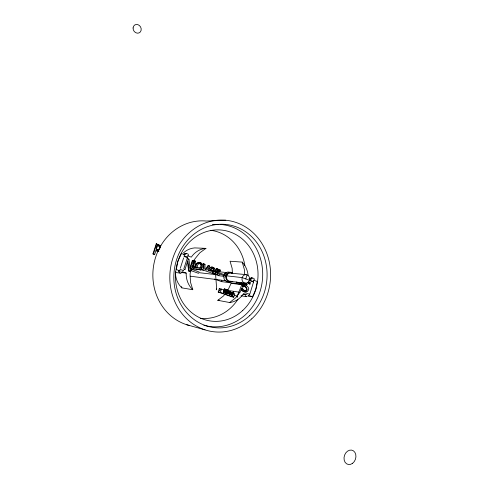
<?xml version="1.0" encoding="UTF-8"?>
<svg xmlns="http://www.w3.org/2000/svg" width="489" height="489" viewBox="0 0 489 489"><rect width="100%" height="100%" fill="white"/><g stroke="black" fill="none" stroke-linecap="round" stroke-linejoin="round"><path stroke-width="0.73" d="M219.555 290.662C219.518 291.805 220.576 289.8 219.75 290.209M215.026 272.092L215.423 271.432L224.702 274.824L224.775 275.301L224.42 275.729L217.275 273.119M223.546 275.16L223.29 276.976L224.971 277.177L226.046 273.736L227.434 274.243M191.028 269.023L190.062 274.072L190.472 282.129L192.782 289.714L181.896 287.88A20.452 18.68 -83.3 0 1 175.465 271.798M209.934 271.047L210.056 270.429L209.506 270.374L210.851 270.863M214.029 270.833C215.215 268.369 211.156 266.957 210.392 269.5L214.029 270.833L213.479 270.772L213.137 268.565L211.609 268.058M200.6 266.982C201.437 265.478 200.447 262.624 198.412 263.583M242.63 286.517L243.302 283.767L243.65 283.718L242.984 286.475L242.63 286.517L243.43 286.805L243.779 286.762L244.451 284.011L246.859 284.885L247.067 284.036L244.665 283.155M243.43 286.805L244.097 284.054L244.451 284.011M244.097 284.054L246.505 284.928L247.067 284.036M208.29 270.649C208.192 265.301 217.043 266.401 214.94 271.548M208.84 270.704L210.074 267.99L211.865 267.012M249.885 293.871L253.565 281.957L250.209 280.839M245.123 283.779C245.527 286.157 249.897 286.841 248.522 289.916C247.568 293.412 242.752 292.043 241.101 289.83L241.548 288.406L242.171 288.498L244.512 290.576M244.983 291.939L243.528 291.413L241.731 289.922L242.171 288.498M245.796 278.944L246.963 275.191M247.147 282.397L249.91 284.17L250.325 282.831L248.993 281.878M229.494 292.196A1.504 1.339 -81 0 1 230.203 292.226L230.698 293.009L230.398 292.257A1.504 1.339 -81 0 0 229.689 292.226L229.61 291.823C231.682 291.102 231.395 295.001 230.013 294.555L230.319 294.262L230.013 294.555M229.689 292.226L230.197 291.854M230.392 293.327L229.689 294.115M230.374 294.684L230.906 292.789L230.343 291.896M232.171 295.307C232.416 295.576 233.369 294.561 233.773 292.08C232.416 291.536 232.96 294.977 233.418 291.957M232.526 295.429L233.773 292.08M233.766 297.123L234.793 293.834L221.407 289.085L219.237 288.748L218.204 292.049L231.535 296.75L233.766 297.123L220.368 292.404L218.204 292.049M220.368 292.404L221.407 289.085M223.326 292.19C226.468 282.819 221.804 296.609 224.304 291.065L225.582 292.954L225.27 291.279L224.971 291.126L225.582 292.954M229.353 272.96L229.573 272.257L231.7 272.477L231.48 273.18A4.163 3.71 -83.4 0 1 232.342 273.651M223.711 292.33L224.304 291.065M224.225 290.674C225.46 287.593 223.308 292.08 225.527 290.662C226.04 290.001 225.233 289.451 224.61 289.445M230.924 281.193A4.163 3.71 -83.4 0 1 229.005 281.089L228.785 281.798L226.676 281.523M225.765 293.052C229.268 282.434 223.589 300.454 227.373 289.818L226.829 289.659M226.12 293.18L227.373 289.818M212.568 272.844L213.351 271.371L212.568 272.844L217.305 274.494L217.782 272.99L213.039 271.334M215.264 271.646L216.389 268.687L218.045 269.146L217.691 270.264L218.742 269.745M216.028 271.658L216.945 268.742M217 274.457L217.782 272.99M218.51 270.674L219.977 271.322L220.368 270.093L217.623 269.861M190.038 267.532L192.263 260.594L194.017 261.077L190.649 271.603L188.656 271.028L187.403 261.108M192.825 260.637L190.154 268.981L188.956 259.219L187.134 258.553L183.742 269.121L184.946 269.555L187.868 260.441L189.212 271.089L190.649 271.603M192.58 267.465L193.999 262.764L193.711 261.487M193.112 267.52L194.524 262.813L193.754 261.169M193.516 268.504L194.047 268.559C194.5 266.371 197.868 260.833 193.699 260.099M180.294 268.265L183.632 257.886M158.069 251.236L155.912 250.619L154.683 254.378L152.953 253.889L156.235 243.828L160.918 245.814M152.953 253.889L153.43 253.919L156.718 243.846M156.235 248.112L156.896 246.108M160.465 247.691L159.854 246.517L157.592 245.454L156.284 249.476L157.721 250.001M179.94 269.366L183.473 270.551L183.1 270.484M201.994 268.259C205.508 261.34 194.928 260.246 196.058 267.636M237.202 296.2L237.642 296.389L237.202 296.2L242.465 283.1M245.203 283.4L245.362 283.021M200.698 268.058C203.919 262.514 196.327 261.902 197.299 267.789M248.174 296.096L252.544 296.799L255.778 289.457L257.257 281.505L253.809 280.228M192.794 263.498L194.915 258.877L199.824 252.813L205.942 248.363L194.689 247.911A20.703 18.906 -84 0 0 183.296 253.027M215.386 272.128L215.423 271.432M184.494 255.203C185.349 252.269 190.49 253.791 187.629 256.358M205.808 269.677L208.607 265.674L209.757 266.102L206.694 270.179M205.264 269.622L208.063 265.625L208.607 265.674M250.6 279.592C251.535 276.884 256.395 278.259 253.461 280.649M217.422 271.517L218.681 270.674L219.977 271.322M221.92 281.413L221.56 281.627L214.439 279.06M201.627 268.944L200.099 270.27M224.812 294.28L223.522 295.937L217.794 300.313L229.622 302.52A20.709 18.472 -82.7 0 0 243.528 293.577L246.994 294.818M224.151 273.828L226.046 273.736M221.786 280.27L221.56 281.627M232.287 294.94L231.688 295.179L231.309 294.794A1.412 1.253 -81 0 1 231.211 294.121L232.134 292.611M232.477 294.971L231.884 295.209L231.12 294.757A1.412 1.253 -81 0 1 231.016 294.085L231.945 292.581L233.008 293.272M229.622 302.52L235.49 297.984L240.142 291.982L243.284 284.922L231.12 283.302L227.831 290.423L239.91 292.288M199.573 268.748L198.375 269.274M200.111 268.803L198.907 269.329L197.703 268.705M230.13 294.231L229.769 294.427M230.319 294.262C228.736 295.38 228.21 292.233 230.093 292.832M201.462 269.231C200.349 269.58 201.425 266.811 201.816 268.198M227.807 291.193C224.402 295.24 232.086 293.443 228.051 291.114M229.518 292.862L229.029 293.577L229.262 294.268M237.428 296.285L237.141 297.22L237.483 296.31L233.931 295.044M225.374 291.126L225.918 290.069L225.301 289.286M217.434 270.827L217.764 270.668M158.399 250.038C161.223 249.237 159.787 245.301 157.11 245.441L157.592 245.454M224.94 290.845L225.49 290.124L225.032 289.598M253.565 281.957L253.076 281.89M246.334 291.768L245.093 291.951M225.24 291.157C226.486 291.212 226.297 289.078 225.044 289.176M228.015 291.138C223.724 293.541 231.144 295.093 228.29 291.175M184.194 256.12L186.285 256.511L187.587 257.287M224.702 274.824L224.42 275.729M227.721 293.418L228.442 292.648L228.302 291.578A0.672 0.599 -81.2 0 0 227.874 291.487C225.508 293.357 229.714 294.225 228.491 291.603A0.672 0.599 -81.2 0 0 228.07 291.517L227.385 292.63L227.782 293.424M246.505 284.928L246.859 284.885M158.247 251.242L158.876 251.187M250.325 280.472L253.467 281.554M229.494 292.783L230.331 292.893M221.645 281.64L243.388 284.464M216.505 288.932L216.272 289.849L216.676 288.895L215.362 271.444M225.796 220.252L206.334 221.034A53.044 48.209 -83.2 0 0 153.601 265.698A53.044 48.209 -83.2 0 0 189.414 325.497M157.739 250.062L158.882 250.062M244.867 290.71C248.131 290.435 246.114 286.377 243.858 285.888M225.105 291.157L225.435 291.187M227.825 291.114L228.241 291.144M199.371 262.3C196.639 262.012 195.325 265.301 195.527 267.581M158.736 251.273L155.918 250.759M184.072 256.499L187.599 257.679L187.214 257.654M230.044 293.18L229.475 293.357L229.598 294.036M248.125 275.197A22.812 20.367 -83.1 0 0 242.22 262.11L230.062 261.224L232.153 268.363L232.391 273.363M188.956 259.219L187.183 258.73M193.448 261.034L194.017 261.077M203.357 268.357L203.302 263.877L205.001 264.347L205.007 269.378M205.001 264.347L203.302 263.877M209.757 266.102L208.063 265.625M218.045 269.146L216.389 268.687M191.755 266.805L201.554 267.776M220.368 270.093L218.815 269.696M191.48 268.877L203.54 270.148M208.063 270.619L226.902 272.599M246.101 274.616L229.561 273.064A4.163 3.71 -83.4 0 0 226.731 275.851A4.163 3.71 -83.4 0 0 227.416 279.922L229.005 281.089M184.396 269.494L184.946 269.555M188.656 271.028L189.212 271.089M198.815 272.666L217.25 274.769M226.731 275.851L242.171 277.611L249.402 280.276M178.418 270.998L179.83 271.163M201.248 269.311L218.913 275.735L223.736 276.291M181.902 272.575L186.187 273.088A21.149 19.175 -83.4 0 0 192.782 289.714M175.472 272.507L180.386 273.106M249.69 282.752L250.325 282.831M190.215 276.193L225.582 280.723M229.958 281.285L245.496 283.272M232.104 292.55L232.452 292.599M241.101 289.83L241.731 289.922M243.131 284.482L236.205 282.019M243.259 294.354L244.677 294.58M230.508 292.954L230.136 292.862M158.222 250.087L156.278 249.628M224.115 291.034L224.64 291.303L225.16 292.807M241.01 295.778L246.652 296.695M229.579 294.097C230.178 294.47 231.12 293.1 230.068 293.211M246.389 293.18L249.751 294.305L249.274 294.201M229.775 294.476L229.213 294.329M243.883 290.478C251.095 291.523 244.842 286.609 243.773 284.268M224.971 291.126L225.301 291.187M212 266.976L214.206 268.363M230.258 293.241L229.286 293.327L229.775 294.127M186.547 324.678L205.038 329.861M223.516 292.22L223.901 292.361M225.955 293.088L226.315 293.211M230.203 294.586L230.563 294.714M232.367 295.338L232.721 295.46M224.971 292.777L225.392 292.923M233.222 291.927L233.577 292.049M224.347 288.932L225.233 289.207M219.237 288.748L220.643 289.25M224.145 290.49L226.248 291.236M224.414 290.704L224.861 290.857M180.545 271.071L176.309 269.555L177.923 261.175L181.474 253.516L184.983 254.812M181.957 271.572L186.187 273.088M248.381 295.313L252.544 296.799M190.624 268.932L199.047 271.976M190.135 270.307L198.583 273.351M192.911 268.149L194.047 268.559M153.43 253.919L154.683 254.378M242.984 286.475L243.779 286.762M210.447 269.665L212.874 270.551M210.056 270.429L213.412 271.652M245.509 283.638L246.713 284.078M243.65 283.718L240.888 282.887L243.302 283.767M212.874 272.874L217.305 274.494M187.788 255.845L191.297 257.141A21.412 19.401 -84.1 0 1 205.942 248.363M248.987 278.449L251.053 279.213M156.235 243.828L160.429 245.796M218.913 275.735L218.76 274.745L219.384 274.335M247.782 282.477L249.91 284.17M200.111 262.489L200.722 262.795M242.623 289.72L243.235 290.173M196.951 269.891L195.673 268.253M245.79 285.515L246.187 285.857M194.39 260.472L195.105 261.322M232.471 292.673C233.326 293.272 232.587 295.527 231.499 294.69A0.813 0.721 -81 0 1 231.401 294.225L231.597 293.339C232.825 291.811 232.953 295.313 231.694 294.72A0.813 0.727 -81 0 1 231.597 294.256L232.122 293.058L232.764 293.272M196.499 268.962L196.926 269.512M201.615 263.748L201.896 264.402M181.486 286.542L181.896 287.88M242.22 262.11L244.353 269.488L244.598 274.653M243.143 284.188L243.235 284.732M203.846 263.926L203.913 269.158M227.055 274.714A3.894 3.472 -83.4 0 1 227.238 274.476M219.127 300.136A20.031 18.014 -82.6 0 1 217.794 300.313M248.29 295.448A1.791 1.577 -77.6 0 1 248.094 295.869M247.067 296.652A1.791 1.577 -77.6 0 1 245.502 293.962M250.154 279.537A1.785 1.577 -78.2 0 1 252.3 277.935M250.056 279.06A1.785 1.565 -87.3 0 1 252.037 277.905M181.957 272.263A1.877 1.73 -78.2 0 1 179.536 272.807A1.877 1.73 -78.2 0 1 179.115 270.221M184.108 255.179A1.87 1.73 -79.9 0 1 186.437 253.528M184.041 254.69A1.87 1.711 89.1 0 1 186.205 253.516M228.925 281.646A4.878 4.352 -83.4 0 1 223.828 277.905M224.518 274.231A4.878 4.352 -83.4 0 1 229.573 272.257M232.128 281.487A4.902 4.377 -83.4 0 1 226.67 280.087A4.902 4.377 -83.4 0 1 227.104 273.791A4.902 4.377 -83.4 0 1 232.721 273.027M219.946 224.414A51.321 46.162 -83.3 0 1 261.988 283.32A51.321 46.162 -83.3 0 1 203.87 325.24M212.336 224.683A51.321 46.162 -83.3 0 1 218.436 224.359M210.893 230.325A44.31 40.165 -83.2 0 1 244.861 265.417M238.002 299.182A44.31 40.165 -83.2 0 1 200.301 318.308M242.77 310.429A45.813 41.21 -83.3 0 0 231.499 232.495A45.813 41.21 -83.3 0 0 175.997 283.938A45.813 41.21 -83.3 0 0 242.77 310.429M133.075 27.965A4.523 3.912 59.6 0 0 138.925 32.959A4.523 3.912 59.6 0 0 139.426 25.526A4.523 3.912 59.6 0 0 133.075 27.965M352.49 463.389A7.402 5.807 -72.1 0 0 353.406 450.821A7.402 5.807 -72.1 0 0 344.024 457.686A7.402 5.807 -72.1 0 0 352.49 463.389M248.271 282.165A4.34 3.826 -83.5 0 0 247.079 274.824A4.34 3.826 -83.5 0 0 242.018 279.842A4.34 3.826 -83.5 0 0 248.271 282.165M251.743 318.865A56.082 50.312 -83.4 0 0 238.51 223.375A56.082 50.312 -83.4 0 0 170.404 285.924A56.082 50.312 -83.4 0 0 251.743 318.865M249.72 315.613A51.907 46.565 -83.4 0 0 237.281 227.269A51.907 46.565 -83.4 0 0 174.377 285.332A51.907 46.565 -83.4 0 0 249.72 315.613"/></g></svg>
